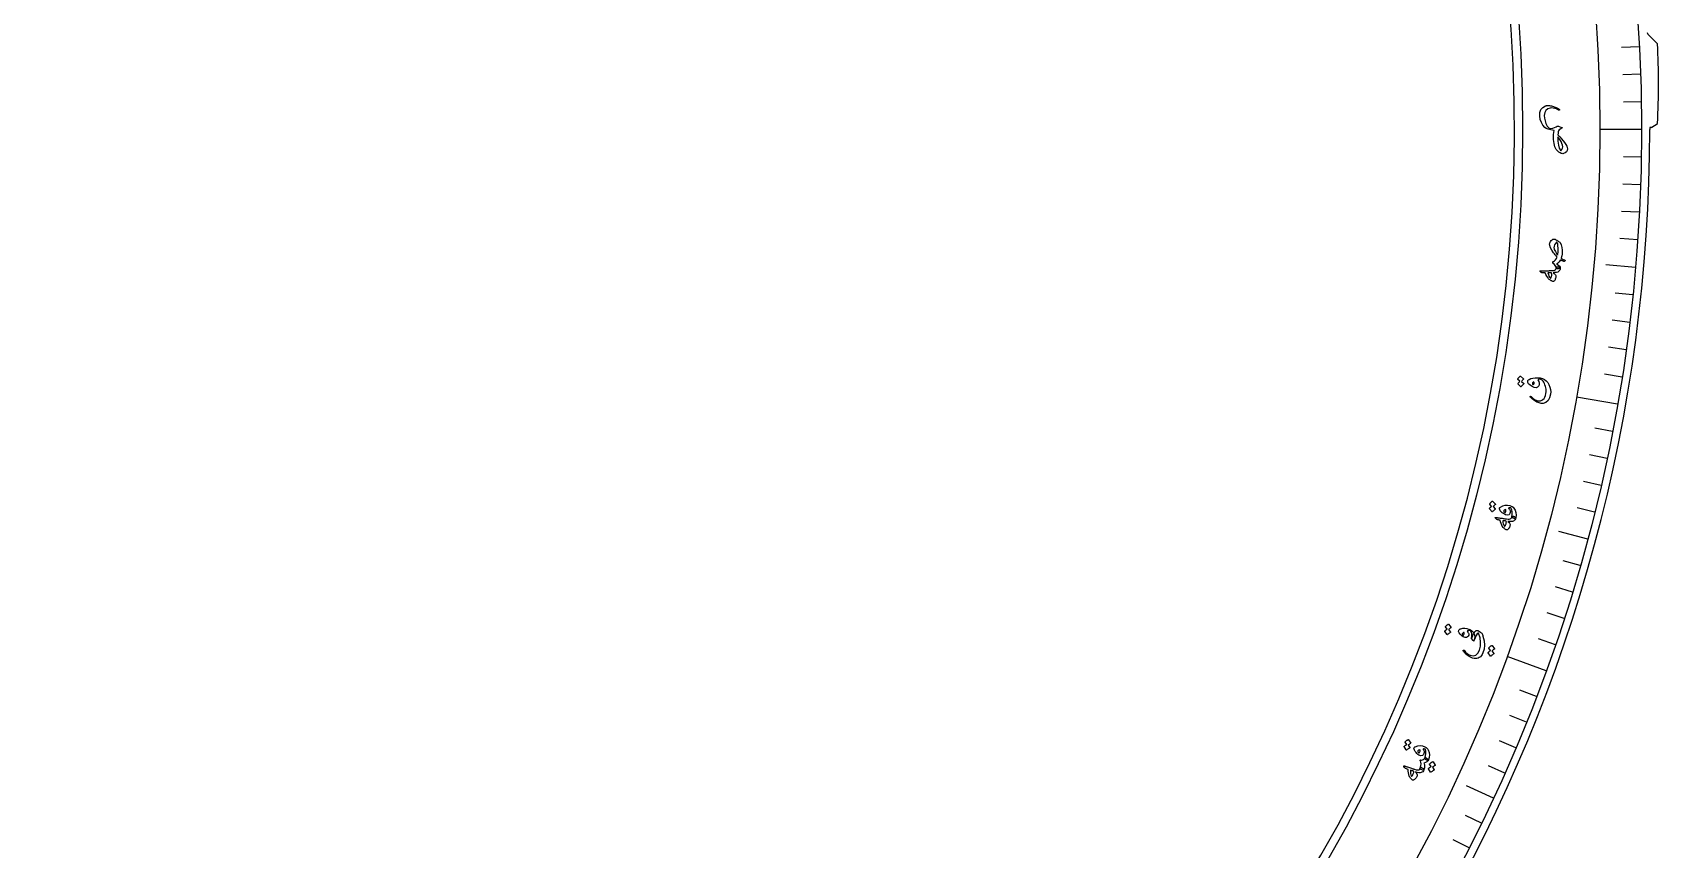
# Model space of a CAD drawing. Header units: millimetres. Extents: x -75 to 75, y -75 to 98.
# Drawn here: x -1.3 to 75.4, y -34 to 4.6 of the extents above; entities that cross this region are included whole.
import ezdxf

# ---------------------------------------------------------------- set-up
doc = ezdxf.new("R2010")
doc.units = ezdxf.units.MM
for name, color, linetype in [('CUT_INNER', 6, 'Continuous'), ('CUT_OUTER', 1, 'Continuous'), ('ENGRAVE', 7, 'Continuous'), ('ENGRAVE_FINE', 8, 'Continuous'), ('TEXT', 5, 'Continuous')]:
    doc.layers.add(name, color=color, linetype=linetype)

msp = doc.modelspace()

# ---------------------------------------------------------------- linework, layer by layer
at = {"layer": 'CUT_INNER'}
for centre, radius, start, end in [((0.0001, -0.0002), 68.6249, 92.275813, 359.648624), ((0.0006, 0.0002), 68.6244, 359.648245, 87.724729)]:
    msp.add_arc(centre, radius, start, end, dxfattribs=at)
at = {"layer": 'CUT_OUTER'}
for points in [[(74.9198, 4.4931), (75.3657, 4.0466), (75.3681, 4.0439)], [(75.0794, 0.0954), (75.0758, 0.0953), (74.9997, 0.0953), (75, 0)]]:
    msp.add_lwpolyline(points, dxfattribs=at)
for centre, radius, start, end in [((75.0259, 4.5991), 0.15, 190.315559, 224.955412), ((37.1409, 2.166), 38.2732, 357.187601, 2.812415), ((0.0001, -0.0001), 74.9999, 179.924179, 0.000091), ((73.2842, 3.0973), 3.4977, 300.880669, 306.567613)]:
    msp.add_arc(centre, radius, start, end, dxfattribs=at)
at = {"layer": 'ENGRAVE'}
for points in [[(74.6175, 0), (72.654, 0)], [(74.3336, -6.5033), (72.9364, -6.3811)], [(73.4839, -12.9572), (71.5502, -12.6162)], [(72.075, -19.3124), (70.7203, -18.9494)], [(70.1175, -25.5207), (68.2724, -24.8491)], [(67.6264, -31.5347), (66.3553, -30.942)]]:
    msp.add_lwpolyline(points, dxfattribs=at)
for radius in [74.6175, 72.654, 69.0075]:
    msp.add_circle((0, 0), radius, dxfattribs=at)
at = {"layer": 'ENGRAVE_FINE'}
for points in [[(74.5152, 3.9052), (73.6749, 3.8611)], [(74.572, 2.6041), (73.7311, 2.5747)], [(74.6061, 1.3023), (73.7648, 1.2876)], [(74.6061, -1.3023), (73.7648, -1.2876)], [(74.572, -2.6041), (73.7311, -2.5747)], [(74.5152, -3.9052), (73.6749, -3.8611)], [(74.4357, -5.2051), (73.5963, -5.1464)], [(74.2087, -7.7997), (73.3718, -7.7117)], [(74.0613, -9.0936), (73.2261, -8.991)], [(73.8913, -10.3847), (73.058, -10.2676)], [(73.6988, -11.6727), (72.8677, -11.5411)], [(73.2466, -14.2377), (72.4205, -14.0771)], [(72.9869, -15.5139), (72.1638, -15.3389)], [(72.7051, -16.7853), (71.8851, -16.596)], [(72.401, -18.0516), (71.5845, -17.848)], [(71.7269, -20.5674), (70.918, -20.3354)], [(71.3571, -21.816), (70.5523, -21.57)], [(70.9655, -23.0581), (70.1651, -22.798)], [(70.5522, -24.2931), (69.7566, -24.0191)], [(69.6614, -26.7405), (68.8758, -26.439)], [(69.1841, -27.9522), (68.4039, -27.637)], [(68.6858, -29.1554), (67.9112, -28.8266)], [(68.1665, -30.3497), (67.3977, -30.0074)], [(67.0658, -32.7102), (66.3094, -32.3413)], [(66.4847, -33.8756), (65.7349, -33.4936)]]:
    msp.add_lwpolyline(points, dxfattribs=at)
at = {"layer": 'TEXT'}
for points in [[(71.1188, -0.9138), (71.1071, -0.9873), (71.0719, -1.0493), (71.0131, -1.0998), (70.931, -1.1387), (70.8997, -1.1427), (70.8649, -1.1387), (70.8265, -1.1268), (70.7846, -1.107), (70.7443, -1.0843), (70.7108, -1.0639), (70.6841, -1.0456), (70.6641, -1.0296), (70.5899, -0.9369), (70.5327, -0.8121), (70.4924, -0.6552), (70.4687, -0.4663), (70.4639, -0.3527), (70.4667, -0.2441), (70.4772, -0.1405), (70.4954, -0.0418), (70.3416, -0.0185), (70.218, 0.0115), (70.1245, 0.0481), (70.0612, 0.0915), (69.9633, 0.205), (69.89, 0.3339), (69.8413, 0.4782), (69.8171, 0.6381), (69.8233, 0.8066), (69.8708, 0.9418), (69.9597, 1.0439), (70.0901, 1.1128), (70.1104, 1.1188), (70.1317, 1.1238), (70.1538, 1.1278), (70.1769, 1.1308), (70.2008, 1.1325), (70.2254, 1.1326), (70.2507, 1.1312), (70.2766, 1.1282), (70.3225, 1.1217), (70.3678, 1.113), (70.4125, 1.1022), (70.4566, 1.0893), (70.4999, 1.0744), (70.5423, 1.0577), (70.5838, 1.039), (70.6244, 1.0185), (70.6409, 1.0094), (70.6567, 1.0004), (70.6716, 0.9915), (70.6858, 0.9827), (70.6991, 0.9742), (70.7117, 0.966), (70.7235, 0.9582), (70.7345, 0.9509), (70.7407, 0.9456), (70.7446, 0.94), (70.7461, 0.9341), (70.7452, 0.9279), (70.7428, 0.9213), (70.7396, 0.9163), (70.7356, 0.9128), (70.7308, 0.9109), (70.7253, 0.9103), (70.7192, 0.9108), (70.7127, 0.9123), (70.7056, 0.9148), (70.6822, 0.9298), (70.6564, 0.944), (70.6283, 0.9574), (70.5978, 0.97), (70.52, 0.9961), (70.4467, 1.0118), (70.3781, 1.0171), (70.314, 1.012), (70.1928, 0.9713), (70.1053, 0.8992), (70.0513, 0.7958), (70.0308, 0.6608), (70.0381, 0.5307), (70.0637, 0.4044), (70.1077, 0.2816), (70.1701, 0.1624), (70.196, 0.1264), (70.2274, 0.0953), (70.2643, 0.0692), (70.3066, 0.048), (70.3125, 0.0455), (70.3197, 0.0443), (70.3283, 0.0445), (70.3381, 0.0459), (70.4319, 0.0644), (70.5142, 0.0884), (70.585, 0.1179), (70.6442, 0.153), (70.6551, 0.16), (70.6646, 0.1641), (70.6729, 0.1653), (70.6798, 0.1636), (70.8519, 0.0988), (70.8649, 0.0895), (70.8703, 0.0804), (70.8681, 0.0716), (70.8583, 0.0631), (70.7262, -0.0147), (70.7065, -0.0563), (70.6915, -0.1096), (70.6811, -0.1747), (70.6754, -0.2517), (70.764, -0.3434), (70.846, -0.4357), (70.9212, -0.5284), (70.9898, -0.6214), (71.0468, -0.7105), (71.0873, -0.7889), (71.1113, -0.8567), (71.1188, -0.9138)], [(70.807, -1.0128), (70.8569, -0.9489), (70.8874, -0.8819), (70.8985, -0.8117), (70.8901, -0.7384), (70.863, -0.6587), (70.8178, -0.5674), (70.7544, -0.4645), (70.6729, -0.3502), (70.6709, -0.5574), (70.6924, -0.7368), (70.7378, -0.8886), (70.807, -1.0128)], [(70.2768, -5.3853), (70.2836, -5.3533), (70.2993, -5.3178), (70.3239, -5.2787), (70.3575, -5.2361), (70.3941, -5.1992), (70.4303, -5.1753), (70.4661, -5.1646), (70.5014, -5.1669), (70.5363, -5.1784), (70.575, -5.1955), (70.6175, -5.2181), (70.6638, -5.2463), (70.706, -5.2748), (70.7383, -5.2988), (70.7606, -5.318), (70.7731, -5.3325), (70.8265, -5.4404), (70.8611, -5.5623), (70.8767, -5.6982), (70.8734, -5.8479), (70.8703, -5.8783), (70.8663, -5.9082), (70.8611, -5.9378), (70.855, -5.9671), (70.848, -5.9959), (70.8402, -6.0241), (70.8316, -6.0517), (70.8224, -6.0786), (70.8408, -6.0902), (70.8748, -6.1059), (70.9241, -6.1259), (70.9888, -6.1502), (71.0013, -6.1564), (71.008, -6.1657), (71.0089, -6.1782), (71.004, -6.194), (70.9952, -6.207), (70.9842, -6.2156), (70.9709, -6.2198), (70.9554, -6.2195), (70.9365, -6.2142), (70.9169, -6.2081), (70.8966, -6.2012), (70.8756, -6.1934), (70.854, -6.1846), (70.8319, -6.1748), (70.8095, -6.1638), (70.7866, -6.1518), (70.7572, -6.2013), (70.7247, -6.2447), (70.6891, -6.282), (70.6502, -6.3131), (70.6374, -6.3222), (70.6281, -6.3307), (70.6223, -6.3388), (70.6199, -6.3463), (70.6211, -6.3528), (70.626, -6.3596), (70.6346, -6.3667), (70.6468, -6.3741), (70.708, -6.4108), (70.7506, -6.4491), (70.7746, -6.4889), (70.7801, -6.5301), (70.7781, -6.5354), (70.7733, -6.5406), (70.7656, -6.5459), (70.7549, -6.5511), (70.7166, -6.5615), (70.684, -6.5662), (70.6572, -6.5655), (70.6362, -6.5592), (70.6184, -6.5485), (70.6051, -6.5372), (70.5963, -6.5253), (70.5921, -6.5128), (70.5774, -6.4588), (70.5485, -6.408), (70.5053, -6.3604), (70.4478, -6.3161), (70.4366, -6.3068), (70.429, -6.296), (70.425, -6.2837), (70.4245, -6.2698), (70.4278, -6.2551), (70.4349, -6.2423), (70.4457, -6.2314), (70.4603, -6.2224), (70.5123, -6.1877), (70.558, -6.1414), (70.5972, -6.0833), (70.63, -6.0136), (70.5853, -5.9639), (70.5436, -5.9156), (70.5049, -5.8686), (70.4692, -5.823), (70.3812, -5.6924), (70.3198, -5.576), (70.285, -5.4737), (70.2768, -5.3853)], [(70.6017, -5.3175), (70.5502, -5.3755), (70.5136, -5.4382), (70.4918, -5.5057), (70.4848, -5.578), (70.4896, -5.6115), (70.5025, -5.6531), (70.5234, -5.7027), (70.5522, -5.7603), (70.5682, -5.7899), (70.5833, -5.8172), (70.5976, -5.8419), (70.611, -5.8643), (70.6237, -5.8842), (70.6358, -5.9017), (70.6473, -5.9167), (70.6582, -5.9294), (70.6704, -5.8631), (70.6781, -5.7843), (70.6812, -5.693), (70.6796, -5.5892), (70.6731, -5.4891), (70.6614, -5.4111), (70.6445, -5.3551), (70.6225, -5.3212), (70.6176, -5.3159), (70.6125, -5.3136), (70.6072, -5.3141), (70.6017, -5.3175)], [(69.8391, -6.7005), (69.8272, -6.6871), (69.8266, -6.6773), (69.8372, -6.6713), (69.859, -6.6689), (69.8721, -6.6687), (69.8901, -6.6682), (69.9133, -6.6674), (69.9414, -6.6663), (69.9749, -6.6651), (70.0138, -6.6638), (70.0583, -6.6625), (70.1084, -6.6612), (70.1575, -6.6599), (70.2016, -6.6588), (70.2404, -6.6578), (70.2742, -6.657), (70.3026, -6.6563), (70.3256, -6.6558), (70.3432, -6.6555), (70.3555, -6.6552), (70.4326, -6.6517), (70.4931, -6.6419), (70.5372, -6.6257), (70.5647, -6.6032), (70.5761, -6.5866), (70.5845, -6.566), (70.5898, -6.5414), (70.5921, -6.5128), (70.5964, -6.4962), (70.6058, -6.484), (70.6203, -6.4762), (70.64, -6.4728), (70.6633, -6.4731), (70.6866, -6.476), (70.7099, -6.4816), (70.7332, -6.4898), (70.7529, -6.4995), (70.7672, -6.5094), (70.7763, -6.5196), (70.7801, -6.5301), (70.7744, -6.5851), (70.7601, -6.6315), (70.737, -6.6695), (70.7053, -6.6989), (70.6606, -6.7219), (70.603, -6.7389), (70.5325, -6.7499), (70.4492, -6.7548), (70.4964, -6.7891), (70.5327, -6.823), (70.5583, -6.8564), (70.5732, -6.8893), (70.5771, -6.9152), (70.5767, -6.9451), (70.5719, -6.9791), (70.5627, -7.0172), (70.5495, -7.057), (70.5354, -7.0901), (70.5203, -7.1164), (70.5044, -7.1361), (70.4856, -7.1514), (70.4666, -7.1608), (70.4474, -7.1644), (70.4279, -7.1621), (70.4042, -7.1548), (70.3781, -7.1439), (70.3498, -7.1293), (70.3193, -7.111), (70.2887, -7.0911), (70.2645, -7.0739), (70.2466, -7.0595), (70.235, -7.0478), (70.1891, -6.9848), (70.1468, -6.917), (70.1081, -6.8444), (70.0729, -6.767), (70.0326, -6.7659), (69.9979, -6.7645), (69.9686, -6.7628), (69.945, -6.7609), (69.9253, -6.7578), (69.9079, -6.7526), (69.8928, -6.7453), (69.88, -6.7358)], [(70.2017, -6.7647), (70.2204, -6.8427), (70.2461, -6.91), (70.2788, -6.9664), (70.3187, -7.0119), (70.3244, -7.0153), (70.3299, -7.0157), (70.3352, -7.0132), (70.3402, -7.0077), (70.3517, -6.9869), (70.3611, -6.964), (70.3685, -6.939), (70.3739, -6.912), (70.3772, -6.8829), (70.3785, -6.8518), (70.3777, -6.8187), (70.3748, -6.7835), (70.3736, -6.778), (70.3712, -6.7721), (70.3674, -6.7658), (70.3624, -6.7591), (70.3452, -6.7587), (70.3272, -6.7586), (70.3083, -6.7589), (70.2886, -6.7594), (70.2681, -6.7603), (70.2468, -6.7614), (70.2247, -6.7629), (70.2017, -6.7647)], [(68.7825, -11.7823), (68.7803, -11.7793), (68.7794, -11.7755), (68.7797, -11.7708), (68.7812, -11.7653), (68.7922, -11.7465), (68.8039, -11.7285), (68.8163, -11.7112), (68.8294, -11.6947), (68.8432, -11.6789), (68.858, -11.6636), (68.8738, -11.6489), (68.8906, -11.6347), (68.8954, -11.6322), (68.9002, -11.6316), (68.9049, -11.6328), (68.9095, -11.6358), (69.0501, -11.7607), (69.0517, -11.7637), (69.051, -11.7677), (69.048, -11.7726), (69.0428, -11.7784), (69.0382, -11.7822), (69.0317, -11.7887), (69.0233, -11.7976), (69.0131, -11.8092), (69.0007, -11.8234), (68.9862, -11.8404), (68.9694, -11.8602), (68.9504, -11.8827), (69.0589, -11.9816), (69.062, -11.9858), (69.0621, -11.9906), (69.0592, -11.9959), (69.0533, -12.0017), (69.0481, -12.0068), (69.0404, -12.0148), (69.0299, -12.0258), (69.0169, -12.0397), (69.0011, -12.0569), (68.9826, -12.0775), (68.9613, -12.1016), (68.9373, -12.1291), (68.9336, -12.1318), (68.9303, -12.1327), (68.9273, -12.1317), (68.9245, -12.129), (68.7913, -12.0025), (68.7891, -11.9995), (68.7882, -11.9956), (68.7885, -11.9909), (68.79, -11.9854), (68.7986, -11.9693), (68.808, -11.9538), (68.8182, -11.9391), (68.8292, -11.9249), (68.8409, -11.9114), (68.8532, -11.8986), (68.866, -11.8863), (68.8794, -11.8747)], [(69.2477, -11.862), (69.2547, -11.8434), (69.2695, -11.8245), (69.2921, -11.8053), (69.3224, -11.7859), (69.4015, -11.7488), (69.4927, -11.7226), (69.5957, -11.7073), (69.7108, -11.703), (69.7702, -11.7061), (69.8296, -11.7144), (69.8888, -11.7281), (69.948, -11.7471), (70.0414, -11.794), (70.122, -11.8566), (70.1899, -11.9347), (70.2449, -12.0285), (70.2918, -12.1478), (70.3209, -12.2634), (70.332, -12.3752), (70.3253, -12.4831), (70.2823, -12.6554), (70.209, -12.7861), (70.1059, -12.8751), (69.9729, -12.9223), (69.9301, -12.9254), (69.885, -12.9222), (69.8376, -12.9126), (69.7878, -12.8967), (69.734, -12.8761), (69.6808, -12.8513), (69.6282, -12.8224), (69.5762, -12.7893), (69.5248, -12.7525), (69.4738, -12.7124), (69.4233, -12.669), (69.3733, -12.6222), (69.3682, -12.6159), (69.3654, -12.6096), (69.3651, -12.6036), (69.3671, -12.5977), (69.3706, -12.5916), (69.3744, -12.5868), (69.3785, -12.5834), (69.3828, -12.5814), (69.3887, -12.5804), (69.3951, -12.5815), (69.4018, -12.5849), (69.4089, -12.5904), (69.4937, -12.6684), (69.5731, -12.7279), (69.647, -12.7689), (69.7155, -12.7914), (69.782, -12.798), (69.8457, -12.7906), (69.9067, -12.7694), (69.9648, -12.7342), (70.0173, -12.6836), (70.0588, -12.6181), (70.0893, -12.5378), (70.1089, -12.4425), (70.1147, -12.3765), (70.1151, -12.3104), (70.1102, -12.2443), (70.0999, -12.1783), (70.084, -12.1124), (70.0625, -12.0468), (70.0352, -11.9815), (70.0023, -11.9165), (69.97, -11.8648), (69.9364, -11.8252), (69.9016, -11.7977), (69.8655, -11.7823), (69.8291, -11.7771), (69.7935, -11.7802), (69.7586, -11.7918), (69.7244, -11.8117), (69.7686, -11.8848), (69.7903, -11.9555), (69.7895, -12.0237), (69.7662, -12.0894), (69.7147, -12.1511), (69.6457, -12.176), (69.5591, -12.1643), (69.4549, -12.1161), (69.3565, -12.0503), (69.2891, -11.9861), (69.2528, -11.9233), (69.2477, -11.862)], [(69.5327, -11.9002), (69.5074, -11.9176), (69.4884, -11.9351), (69.4758, -11.9526), (69.4696, -11.9701), (69.4697, -11.9859), (69.4752, -12.0023), (69.4862, -12.0195), (69.5027, -12.0374), (69.5181, -12.0253), (69.5307, -12.0109), (69.5405, -11.9941), (69.5475, -11.975), (69.5498, -11.9565), (69.548, -11.9379), (69.5423, -11.9191), (69.5327, -11.9002)], [(67.458, -17.6705), (67.4562, -17.6673), (67.4555, -17.6634), (67.4562, -17.6587), (67.4582, -17.6534), (67.4708, -17.6356), (67.484, -17.6187), (67.4979, -17.6026), (67.5123, -17.5873), (67.5274, -17.5727), (67.5435, -17.5588), (67.5605, -17.5455), (67.5785, -17.5328), (67.5835, -17.5308), (67.5883, -17.5305), (67.5929, -17.5321), (67.5972, -17.5356), (67.7265, -17.6721), (67.7278, -17.6752), (67.7268, -17.6791), (67.7234, -17.6837), (67.7177, -17.6891), (67.7128, -17.6925), (67.7058, -17.6983), (67.6967, -17.7065), (67.6854, -17.7171), (67.6719, -17.7302), (67.6559, -17.7459), (67.6375, -17.7641), (67.6167, -17.7849), (67.7162, -17.8928), (67.719, -17.8973), (67.7187, -17.902), (67.7153, -17.907), (67.7089, -17.9123), (67.7033, -17.9169), (67.6949, -17.9242), (67.6835, -17.9342), (67.6693, -17.947), (67.6521, -17.9627), (67.6319, -17.9816), (67.6086, -18.0038), (67.5823, -18.0291), (67.5785, -18.0315), (67.5751, -18.032), (67.5721, -18.0308), (67.5697, -18.0279), (67.4478, -17.8904), (67.4459, -17.8872), (67.4453, -17.8833), (67.446, -17.8787), (67.448, -17.8733), (67.4579, -17.858), (67.4686, -17.8434), (67.4801, -17.8296), (67.4923, -17.8165), (67.5051, -17.804), (67.5185, -17.7923), (67.5323, -17.7812), (67.5466, -17.7708)], [(67.7253, -18.3215), (67.7159, -18.3063), (67.7169, -18.2966), (67.7283, -18.2924), (67.7502, -18.2937), (67.7631, -18.2957), (67.781, -18.2983), (67.804, -18.3014), (67.8319, -18.305), (67.8651, -18.3094), (67.9037, -18.3147), (67.9478, -18.3209), (67.9973, -18.328), (68.046, -18.335), (68.0896, -18.3412), (68.1281, -18.3468), (68.1615, -18.3516), (68.1897, -18.3558), (68.2124, -18.3591), (68.2299, -18.3617), (68.2419, -18.3635), (68.3185, -18.373), (68.3799, -18.3735), (68.4261, -18.3649), (68.457, -18.3473), (68.471, -18.3329), (68.4827, -18.314), (68.4921, -18.2906), (68.4991, -18.2628), (68.5061, -18.2471), (68.5175, -18.2367), (68.5331, -18.2315), (68.553, -18.2314), (68.5759, -18.2356), (68.5984, -18.2424), (68.6205, -18.2518), (68.6421, -18.2639), (68.6599, -18.2766), (68.6723, -18.2888), (68.6796, -18.3004), (68.6815, -18.3114), (68.6668, -18.3647), (68.6448, -18.4081), (68.6157, -18.4416), (68.5795, -18.4653), (68.5315, -18.4804), (68.4719, -18.4875), (68.4006, -18.4865), (68.3177, -18.4774), (68.3584, -18.5192), (68.3886, -18.5587), (68.4082, -18.5959), (68.4173, -18.6308), (68.4168, -18.657), (68.4114, -18.6864), (68.4009, -18.7192), (68.3855, -18.7552), (68.3658, -18.7922), (68.3464, -18.8224), (68.3271, -18.8459), (68.3081, -18.8626), (68.287, -18.8745), (68.2667, -18.8806), (68.2471, -18.8809), (68.2284, -18.8754), (68.2062, -18.8642), (68.1823, -18.8491), (68.1569, -18.8299), (68.1298, -18.8068), (68.1031, -18.782), (68.0821, -18.761), (68.0668, -18.7438), (68.0573, -18.7303), (68.0227, -18.6605), (67.9924, -18.5866), (67.9664, -18.5085), (67.9447, -18.4263), (67.9051, -18.4184), (67.8711, -18.4112), (67.8426, -18.4047), (67.8196, -18.3989), (67.8006, -18.3925), (67.7844, -18.3844), (67.7707, -18.3747), (67.7597, -18.3632)], [(67.9139, -17.8588), (67.9196, -17.8455), (67.9297, -17.8317), (67.9443, -17.8175), (67.9633, -17.8028), (68.0684, -17.746), (68.1778, -17.7159), (68.2917, -17.7123), (68.41, -17.7356), (68.469, -17.7575), (68.5198, -17.7841), (68.5624, -17.8154), (68.5967, -17.8513), (68.6596, -17.9554), (68.6947, -18.0669), (68.7021, -18.1856), (68.6815, -18.3114), (68.6753, -18.323), (68.6637, -18.3313), (68.6468, -18.3362), (68.6246, -18.3377), (68.6126, -18.3373), (68.6006, -18.3359), (68.5886, -18.3336), (68.5766, -18.3303), (68.5649, -18.3265), (68.5538, -18.3223), (68.5433, -18.318), (68.5334, -18.3133), (68.5168, -18.3031), (68.5056, -18.2912), (68.4997, -18.2778), (68.4991, -18.2628), (68.5148, -18.1394), (68.5124, -18.0281), (68.4921, -17.9291), (68.4538, -17.8423), (68.4243, -17.8383), (68.4005, -17.8366), (68.3824, -17.8371), (68.3698, -17.8399), (68.3585, -17.8443), (68.3507, -17.849), (68.3462, -17.8541), (68.3452, -17.8595), (68.3455, -17.8635), (68.3465, -17.8669), (68.3483, -17.8697), (68.3507, -17.8718), (68.3857, -17.9018), (68.4103, -17.934), (68.4246, -17.9684), (68.4285, -18.005), (68.4105, -18.1035), (68.3667, -18.1629), (68.2972, -18.1831), (68.202, -18.1641), (68.1504, -18.1417), (68.099, -18.1107), (68.0476, -18.0711), (67.9964, -18.0229), (67.9539, -17.9753), (67.926, -17.932), (67.9127, -17.8932), (67.9139, -17.8588)], [(68.1154, -17.9831), (68.1158, -18.0047), (68.1267, -18.0245), (68.1481, -18.0425), (68.1801, -18.0586), (68.1854, -18.0599), (68.1893, -18.0605), (68.1918, -18.0605), (68.1928, -18.0598), (68.2031, -18.0408), (68.2112, -18.0209), (68.2171, -18.0001), (68.2208, -17.9785), (68.2217, -17.9588), (68.2201, -17.942), (68.2157, -17.928), (68.2088, -17.9169), (68.1702, -17.9311), (68.1418, -17.9468), (68.1235, -17.9642), (68.1154, -17.9831)], [(68.072, -18.4457), (68.0773, -18.5257), (68.0914, -18.5963), (68.1142, -18.6574), (68.1459, -18.709), (68.1509, -18.7132), (68.1563, -18.7146), (68.1619, -18.713), (68.1678, -18.7085), (68.1826, -18.6898), (68.1957, -18.6688), (68.2072, -18.6455), (68.2171, -18.6197), (68.2252, -18.5917), (68.2316, -18.5612), (68.2364, -18.5284), (68.2395, -18.4932), (68.2393, -18.4876), (68.2378, -18.4814), (68.2352, -18.4745), (68.2314, -18.4671), (68.2145, -18.4638), (68.1967, -18.4607), (68.1781, -18.4578), (68.1586, -18.455), (68.1382, -18.4524), (68.117, -18.45), (68.095, -18.4477), (68.072, -18.4457)], [(65.366, -23.4547), (65.3644, -23.4514), (65.3641, -23.4474), (65.3652, -23.4429), (65.3676, -23.4377), (65.3817, -23.4212), (65.3964, -23.4056), (65.4115, -23.3909), (65.4272, -23.377), (65.4436, -23.3639), (65.4608, -23.3515), (65.4789, -23.3398), (65.4979, -23.3288), (65.503, -23.3272), (65.5078, -23.3274), (65.5123, -23.3294), (65.5163, -23.3332), (65.6331, -23.4802), (65.6342, -23.4835), (65.6328, -23.4872), (65.6291, -23.4915), (65.6229, -23.4963), (65.6178, -23.4993), (65.6103, -23.5044), (65.6005, -23.5117), (65.5884, -23.5213), (65.5737, -23.5331), (65.5565, -23.5472), (65.5366, -23.5636), (65.514, -23.5824), (65.6038, -23.6983), (65.6061, -23.703), (65.6054, -23.7077), (65.6016, -23.7124), (65.5948, -23.7171), (65.5888, -23.7211), (65.5798, -23.7276), (65.5676, -23.7365), (65.5524, -23.7479), (65.5339, -23.762), (65.5121, -23.779), (65.487, -23.7989), (65.4586, -23.8217), (65.4546, -23.8237), (65.4511, -23.8239), (65.4483, -23.8225), (65.4461, -23.8193), (65.3367, -23.672), (65.3351, -23.6687), (65.3349, -23.6647), (65.3359, -23.6602), (65.3384, -23.6551), (65.3496, -23.6408), (65.3615, -23.6272), (65.3741, -23.6145), (65.3874, -23.6026), (65.4013, -23.5914), (65.4156, -23.581), (65.4303, -23.5712), (65.4455, -23.5621)], [(66.0973, -23.5401), (66.1886, -23.5216), (66.2793, -23.518), (66.3695, -23.5293), (66.459, -23.5557), (66.4786, -23.563), (66.4977, -23.5708), (66.5163, -23.5791), (66.5344, -23.5879), (66.552, -23.5973), (66.5688, -23.6071), (66.5849, -23.6173), (66.6003, -23.628), (66.6931, -23.7176), (66.743, -23.8276), (66.7499, -23.9578), (66.7136, -24.1082), (66.7095, -24.1151), (66.7039, -24.1181), (66.6965, -24.1171), (66.6876, -24.1122), (66.6672, -24.0964), (66.6452, -24.0767), (66.6215, -24.0531), (66.5962, -24.0255), (66.5922, -24.0202), (66.5897, -24.0143), (66.5888, -24.0078), (66.5895, -24.0008), (66.6069, -23.8846), (66.6085, -23.7879), (66.5944, -23.7108), (66.5647, -23.6532), (66.5492, -23.6391), (66.5288, -23.6304), (66.5034, -23.6272), (66.4729, -23.6295), (66.4574, -23.6317), (66.4436, -23.6346), (66.4313, -23.638), (66.4206, -23.6419), (66.4112, -23.6464), (66.4026, -23.6511), (66.3949, -23.6561), (66.3881, -23.6614), (66.4184, -23.6958), (66.4411, -23.7281), (66.4562, -23.7583), (66.4638, -23.7863), (66.4643, -23.8467), (66.4468, -23.8942), (66.4113, -23.9289), (66.3579, -23.9507), (66.3057, -23.9554), (66.2521, -23.9442), (66.1969, -23.9171), (66.1401, -23.8743), (66.0638, -23.7989), (66.0142, -23.7304), (65.9913, -23.6688), (65.9951, -23.6141), (66.0073, -23.5909), (66.0284, -23.5708), (66.0584, -23.5539), (66.0973, -23.5401)], [(66.1583, -23.7744), (66.1564, -23.7865), (66.1587, -23.8012), (66.165, -23.8184), (66.1754, -23.8382), (66.1821, -23.8448), (66.1907, -23.847), (66.201, -23.845), (66.2132, -23.8385), (66.2391, -23.8154), (66.2528, -23.7873), (66.2544, -23.7543), (66.2437, -23.7164), (66.2408, -23.712), (66.2372, -23.7096), (66.2329, -23.7092), (66.2279, -23.7107), (66.2014, -23.7275), (66.181, -23.7438), (66.1666, -23.7594), (66.1583, -23.7744)], [(66.6054, -24.0311), (66.6132, -24.0012), (66.6219, -23.9712), (66.6316, -23.9409), (66.6421, -23.9103), (66.6537, -23.8797), (66.6662, -23.8492), (66.6799, -23.8188), (66.6946, -23.7885), (66.7248, -23.7331), (66.7564, -23.6884), (66.7894, -23.6545), (66.8239, -23.6314), (66.8442, -23.6246), (66.8671, -23.6239), (66.8926, -23.6294), (66.9206, -23.6411), (66.9769, -23.6721), (67.0216, -23.7014), (67.0548, -23.7288), (67.0763, -23.7543), (67.0933, -23.783), (67.1094, -23.8164), (67.1246, -23.8547), (67.1389, -23.8976), (67.1901, -24.1124), (67.2069, -24.3152), (67.1895, -24.5056), (67.1379, -24.6835), (67.1041, -24.7522), (67.0635, -24.811), (67.0161, -24.8599), (66.9621, -24.899), (66.9037, -24.9274), (66.8433, -24.9446), (66.7809, -24.9505), (66.7165, -24.9452), (66.65, -24.9291), (66.5813, -24.9025), (66.5103, -24.8656), (66.437, -24.8182), (66.4, -24.7911), (66.3655, -24.7632), (66.3334, -24.7343), (66.3037, -24.7045), (66.2762, -24.6741), (66.2507, -24.6431), (66.2272, -24.6117), (66.2058, -24.5797), (66.2012, -24.5684), (66.2005, -24.5593), (66.2037, -24.5525), (66.2108, -24.5481), (66.2209, -24.5458), (66.2302, -24.5469), (66.2389, -24.5514), (66.2469, -24.5592), (66.3165, -24.6442), (66.3868, -24.7114), (66.4578, -24.7607), (66.5296, -24.7921), (66.6772, -24.8139), (66.8008, -24.7804), (66.9004, -24.6915), (66.9757, -24.5472), (67.0205, -24.3678), (67.0281, -24.1757), (66.9985, -23.9712), (66.9316, -23.7545), (66.9293, -23.7513), (66.926, -23.7497), (66.922, -23.7498), (66.917, -23.7515), (66.8716, -23.7885), (66.8224, -23.8609), (66.7693, -23.9688), (66.7121, -24.1121), (66.7086, -24.1189), (66.7043, -24.1216), (66.6992, -24.12), (66.6935, -24.1143)], [(67.4163, -24.4594), (67.4147, -24.456), (67.4145, -24.452), (67.4156, -24.4473), (67.4181, -24.442), (67.4325, -24.4249), (67.4475, -24.4087), (67.4629, -24.3934), (67.4788, -24.379), (67.4954, -24.3654), (67.5129, -24.3526), (67.5312, -24.3404), (67.5504, -24.329), (67.5556, -24.3273), (67.5604, -24.3275), (67.5648, -24.3295), (67.5689, -24.3334), (67.6841, -24.4838), (67.6851, -24.4872), (67.6837, -24.4911), (67.6798, -24.4955), (67.6736, -24.5005), (67.6683, -24.5036), (67.6608, -24.5089), (67.6508, -24.5165), (67.6385, -24.5264), (67.6237, -24.5386), (67.6062, -24.5533), (67.586, -24.5703), (67.563, -24.5898), (67.6515, -24.7084), (67.6538, -24.7132), (67.653, -24.7181), (67.6492, -24.7229), (67.6422, -24.7278), (67.6362, -24.732), (67.6271, -24.7387), (67.6147, -24.748), (67.5992, -24.7598), (67.5805, -24.7744), (67.5584, -24.792), (67.5329, -24.8127), (67.5041, -24.8364), (67.5, -24.8384), (67.4965, -24.8387), (67.4937, -24.8372), (67.4915, -24.834), (67.3838, -24.6832), (67.3823, -24.6798), (67.3821, -24.6757), (67.3832, -24.6711), (67.3857, -24.6658), (67.3972, -24.651), (67.4094, -24.637), (67.4222, -24.6238), (67.4357, -24.6115), (67.4498, -24.5999), (67.4643, -24.589), (67.4792, -24.5788), (67.4946, -24.5694)], [(63.4697, -28.8864), (63.4684, -28.8829), (63.4685, -28.879), (63.4699, -28.8745), (63.4728, -28.8696), (63.4882, -28.8542), (63.5042, -28.8398), (63.5205, -28.8263), (63.5373, -28.8137), (63.5548, -28.8019), (63.573, -28.7909), (63.592, -28.7807), (63.6118, -28.7712), (63.6171, -28.7701), (63.6219, -28.7707), (63.6261, -28.773), (63.6299, -28.7771), (63.734, -28.9336), (63.7348, -28.937), (63.7331, -28.9406), (63.729, -28.9446), (63.7224, -28.9489), (63.717, -28.9514), (63.7091, -28.956), (63.6987, -28.9625), (63.6859, -28.9711), (63.6703, -28.9817), (63.6519, -28.9944), (63.6307, -29.0092), (63.6066, -29.0262), (63.6863, -29.1494), (63.6883, -29.1543), (63.6872, -29.1589), (63.683, -29.1633), (63.6758, -29.1674), (63.6695, -29.171), (63.66, -29.1767), (63.6471, -29.1847), (63.6309, -29.1948), (63.6113, -29.2074), (63.5881, -29.2226), (63.5615, -29.2405), (63.5312, -29.261), (63.527, -29.2626), (63.5236, -29.2626), (63.5209, -29.2609), (63.5189, -29.2576), (63.4222, -29.1014), (63.4209, -29.0979), (63.421, -29.094), (63.4225, -29.0895), (63.4253, -29.0846), (63.4377, -29.0712), (63.4508, -29.0586), (63.4644, -29.0469), (63.4787, -29.0361), (63.4934, -29.026), (63.5086, -29.0167), (63.5241, -29.0082), (63.54, -29.0003)], [(63.8869, -29.1495), (63.8948, -29.1374), (63.9071, -29.1255), (63.9239, -29.114), (63.9451, -29.1027), (64.0583, -29.0647), (64.1713, -29.0535), (64.2841, -29.0694), (64.3968, -29.1125), (64.4512, -29.1441), (64.4967, -29.179), (64.5333, -29.217), (64.561, -29.2583), (64.6053, -29.3716), (64.621, -29.4874), (64.608, -29.6056), (64.5664, -29.7261), (64.5583, -29.7365), (64.5455, -29.7426), (64.528, -29.7446), (64.5058, -29.7423), (64.4941, -29.7399), (64.4825, -29.7365), (64.4711, -29.7322), (64.4598, -29.7269), (64.4489, -29.7211), (64.4386, -29.7151), (64.429, -29.709), (64.4201, -29.7028), (64.4055, -29.6899), (64.3965, -29.6763), (64.3929, -29.6621), (64.3949, -29.6472), (64.4313, -29.5282), (64.4479, -29.4182), (64.4447, -29.3171), (64.4217, -29.2251), (64.3934, -29.2161), (64.3703, -29.2104), (64.3523, -29.2078), (64.3394, -29.2085), (64.3276, -29.2109), (64.319, -29.2142), (64.3138, -29.2184), (64.3118, -29.2236), (64.3115, -29.2276), (64.3119, -29.2311), (64.3131, -29.2341), (64.3151, -29.2366), (64.3445, -29.2721), (64.3633, -29.3081), (64.3715, -29.3444), (64.3692, -29.3811), (64.3347, -29.4751), (64.2814, -29.5262), (64.2095, -29.5343), (64.1189, -29.4994), (64.0719, -29.4685), (64.0265, -29.4292), (63.9826, -29.3815), (63.9403, -29.3253), (63.9066, -29.2711), (63.8864, -29.2238), (63.8799, -29.1832), (63.8869, -29.1495)], [(64.0644, -29.3063), (64.0611, -29.3276), (64.0685, -29.349), (64.0865, -29.3703), (64.1152, -29.3917), (64.1203, -29.3939), (64.124, -29.3952), (64.1264, -29.3956), (64.1275, -29.395), (64.141, -29.378), (64.1523, -29.3598), (64.1617, -29.3403), (64.169, -29.3196), (64.1733, -29.3004), (64.1745, -29.2836), (64.1726, -29.2691), (64.1676, -29.2569), (64.1272, -29.2643), (64.0965, -29.275), (64.0756, -29.289), (64.0644, -29.3063)], [(64.3949, -29.6472), (64.4068, -29.6343), (64.417, -29.6255), (64.4256, -29.6209), (64.4326, -29.6205), (64.4418, -29.623), (64.4525, -29.6274), (64.4647, -29.6335), (64.4783, -29.6415), (64.5208, -29.6699), (64.5496, -29.6935), (64.5648, -29.7122), (64.5664, -29.7261), (64.5353, -29.7745), (64.4896, -29.8161), (64.4294, -29.851), (64.3547, -29.879), (64.3783, -29.9498), (64.3854, -30.0257), (64.3757, -30.1067), (64.3495, -30.1928), (64.3436, -30.2007), (64.3349, -30.2052), (64.3235, -30.2064), (64.3093, -30.2043), (64.2224, -30.1821), (64.2127, -30.1795), (64.2035, -30.1743), (64.1946, -30.1664), (64.1861, -30.1557), (64.1806, -30.1454), (64.1774, -30.1348), (64.1768, -30.1238), (64.1786, -30.1126), (64.2093, -30.0098), (64.2206, -29.9187), (64.2123, -29.8395), (64.1846, -29.7722), (64.1804, -29.7639), (64.1785, -29.7555), (64.1789, -29.7471), (64.1817, -29.7385), (64.1863, -29.7315), (64.192, -29.7276), (64.1988, -29.7269), (64.2068, -29.7293), (64.214, -29.7324), (64.2206, -29.7345), (64.2263, -29.7358), (64.2314, -29.7361), (64.2847, -29.7218), (64.3297, -29.7022), (64.3664, -29.6773), (64.3949, -29.6472)], [(64.621, -29.9281), (64.6197, -29.9246), (64.6198, -29.9206), (64.6214, -29.916), (64.6243, -29.911), (64.64, -29.8953), (64.6562, -29.8806), (64.6728, -29.8669), (64.6899, -29.854), (64.7076, -29.842), (64.726, -29.8308), (64.7453, -29.8204), (64.7653, -29.8107), (64.7706, -29.8095), (64.7754, -29.8101), (64.7796, -29.8125), (64.7833, -29.8167), (64.8855, -29.9758), (64.8862, -29.9792), (64.8845, -29.9829), (64.8803, -29.987), (64.8737, -29.9914), (64.8682, -29.9939), (64.8602, -29.9986), (64.8497, -30.0052), (64.8366, -30.0139), (64.8209, -30.0247), (64.8022, -30.0377), (64.7807, -30.0528), (64.7563, -30.0701), (64.8345, -30.1954), (64.8364, -30.2003), (64.8352, -30.2051), (64.831, -30.2095), (64.8236, -30.2137), (64.8173, -30.2174), (64.8076, -30.2232), (64.7946, -30.2313), (64.7782, -30.2417), (64.7583, -30.2545), (64.7349, -30.27), (64.7078, -30.2882), (64.6772, -30.3091), (64.6729, -30.3108), (64.6695, -30.3108), (64.6668, -30.3091), (64.6649, -30.3057), (64.5701, -30.1469), (64.5689, -30.1434), (64.569, -30.1394), (64.5706, -30.1348), (64.5735, -30.1298), (64.5861, -30.1161), (64.5994, -30.1034), (64.6133, -30.0914), (64.6277, -30.0804), (64.6427, -30.0702), (64.658, -30.0607), (64.6737, -30.0519), (64.6898, -30.0439)], [(63.4066, -30.0333), (63.4, -30.0166), (63.4027, -30.0073), (63.4147, -30.0052), (63.436, -30.0104), (63.4484, -30.0146), (63.4656, -30.0203), (63.4876, -30.0274), (63.5145, -30.0359), (63.5463, -30.0461), (63.5834, -30.0581), (63.6257, -30.0721), (63.6732, -30.0879), (63.7199, -30.1034), (63.7617, -30.1172), (63.7986, -30.1295), (63.8306, -30.1402), (63.8575, -30.1493), (63.8794, -30.1566), (63.8961, -30.1622), (63.9076, -30.1662), (63.9813, -30.1891), (64.0416, -30.2004), (64.0886, -30.2002), (64.1221, -30.1884), (64.1385, -30.1766), (64.1534, -30.1601), (64.1667, -30.1387), (64.1786, -30.1126), (64.1882, -30.0984), (64.2012, -30.0902), (64.2176, -30.0878), (64.2372, -30.0913), (64.259, -30.0995), (64.2799, -30.1102), (64.2999, -30.1233), (64.3191, -30.139), (64.3343, -30.1547), (64.3444, -30.1689), (64.3495, -30.1816), (64.3495, -30.1928), (64.3255, -30.2426), (64.2962, -30.2814), (64.2617, -30.3093), (64.2218, -30.3261), (64.1719, -30.3326), (64.112, -30.329), (64.042, -30.3153), (63.962, -30.2917), (63.9946, -30.34), (64.0173, -30.3842), (64.0301, -30.4243), (64.0329, -30.4603), (64.0278, -30.486), (64.0172, -30.514), (64.0011, -30.5444), (63.9795, -30.577), (63.9536, -30.61), (63.9291, -30.6363), (63.906, -30.656), (63.8843, -30.669), (63.8614, -30.677), (63.8403, -30.6794), (63.821, -30.6763), (63.8035, -30.6676), (63.7837, -30.6526), (63.7629, -30.6335), (63.7413, -30.6101), (63.7187, -30.5826), (63.6968, -30.5534), (63.6798, -30.529), (63.6679, -30.5094), (63.6609, -30.4944), (63.6392, -30.4196), (63.6224, -30.3415), (63.6107, -30.2601), (63.6039, -30.1753), (63.5664, -30.1605), (63.5342, -30.1474), (63.5073, -30.1359), (63.4857, -30.1261), (63.4682, -30.1165), (63.4536, -30.1057), (63.4419, -30.0936), (63.4331, -30.0804)], [(63.7258, -30.2169), (63.7168, -30.2966), (63.7182, -30.3686), (63.7298, -30.4328), (63.7518, -30.4892), (63.7561, -30.4942), (63.7611, -30.4965), (63.7669, -30.4959), (63.7735, -30.4925), (63.7914, -30.4768), (63.808, -30.4585), (63.8235, -30.4375), (63.8377, -30.4139), (63.8507, -30.3877), (63.8625, -30.3589), (63.873, -30.3275), (63.8822, -30.2934), (63.883, -30.2878), (63.8827, -30.2814), (63.8813, -30.2742), (63.8789, -30.2663), (63.8628, -30.26), (63.8459, -30.2538), (63.8281, -30.2476), (63.8094, -30.2414), (63.7898, -30.2353), (63.7694, -30.2291), (63.748, -30.223), (63.7258, -30.2169)]]:
    msp.add_lwpolyline(points, close=True, dxfattribs=at)

doc.saveas('drawing.dxf')
